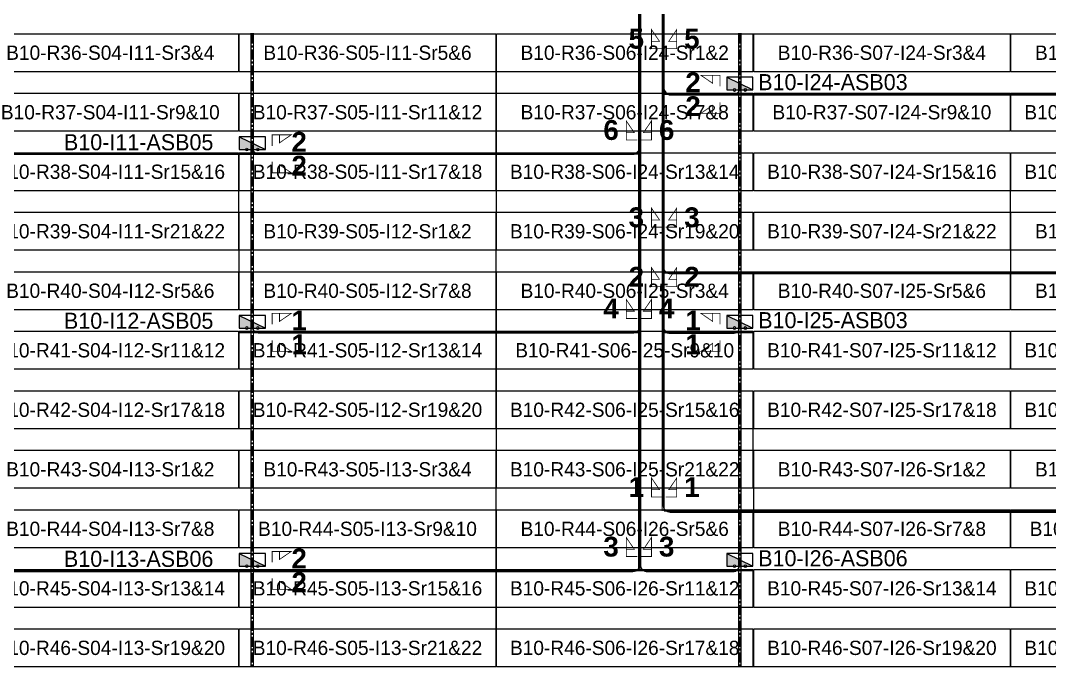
# Model space of a CAD drawing. Header units: metres. Extents: x 529385 to 529746, y 2675127 to 2675477.
# Drawn here: x 529486.7 to 529616.3, y 2675126.7 to 2675208.2 of the extents above; entities that cross this region are included whole.
import ezdxf
from ezdxf.enums import TextEntityAlignment as Align

# ---------------------------------------------------------------- set-up
doc = ezdxf.new("R2010")
doc.units = ezdxf.units.M
doc.linetypes.add('CENTER', pattern=[2, 1.25, -0.25, 0.25, -0.25])
doc.layers.add('Boundary-12.5 MW Block', color=6, linetype='Continuous', lineweight=9)
doc.layers.add('PILE', color=1, linetype='Continuous', lineweight=15)
for name, color, linetype in [('DC Trench BL-10', 40, 'Continuous'), ('E-Inverter Grouping', 2, 'Continuous'), ('Inverter Block-10', 7, 'Continuous'), ('LT Cable(AG) INV to LT Panel BL-10', 2, 'Continuous'), ('Messenger Wire Block-10 (Master Path)', 30, 'Continuous'), ('Messenger Wire Block-10 (MW Path)', 191, 'Continuous'), ('MMS Table Block-10', 8, 'Continuous'), ('Plan Line - DC BL-10', 40, 'Continuous'), ('Section Marking BL-10', 2, 'Continuous')]:
    doc.layers.add(name, color=color, linetype=linetype)
doc.styles.add('BoldTextStyle', font='arialbd.ttf')
doc.styles.get("Standard").update_dxf_attribs({"font": 'Adani Regular.ttf'})

# ---------------------------------------------------------------- blocks, each defined once
blk = doc.blocks.new('MMS Table (32.292 x 4.788)')
at = {"color": 0}
blk.add_lwpolyline([(0, -0.002), (0, 4.786), (32.292, 4.786), (32.292, -0.002)], close=True, dxfattribs=at)
at = {"color": 7}
blk.add_attdef('ID1', text='', height=1.8, dxfattribs=at).set_placement((16.146, 2.392), align=Align.MIDDLE_CENTER)
blk = doc.blocks.new('Inverter Block')
h = blk.add_hatch(color=0)
h.dxf.hatch_style = 1
h.paths.add_polyline_path([(-1.46, 2.27), (-1.46, 0.85), (1.46, 0.85)])
at = {"color": 0}
blk.add_lwpolyline([(1.46, 2.27), (-1.46, 2.27), (-1.46, 0.85), (1.46, 0.85)], close=True, dxfattribs=at)
blk.add_lwpolyline([(-1.46, 2.27), (1.46, 0.85)], dxfattribs=at)
at = {"layer": 'PILE'}
for centre in [(-0.61, 0.85), (0.61, 0.85)]:
    blk.add_circle(centre, 0.156, dxfattribs=at)
at = {"color": 7}
blk.add_attdef('ID', (-1.46, 3.01), '', height=1.8, dxfattribs=at)

msp = doc.modelspace()

# ---------------------------------------------------------------- linework, layer by layer
at = {"layer": 'Boundary-12.5 MW Block', "const_width": 0.05}
msp.add_lwpolyline([(529384.68, 2675214.08), (529389.58, 2675214.08), (529389.58, 2675476.58), (529745.79, 2675476.58), (529745.79, 2675216.79), (529740.89, 2675216.79), (529740.89, 2675134.29), (529643.72, 2675134.29), (529643.72, 2675126.79), (529384.68, 2675126.79)], close=True, dxfattribs=at)
at = {"layer": 'DC Trench BL-10', "color": 40, "const_width": 0.15}
for points in [[(529516.04, 2675206.58), (529515.73, 2675206.58), (529515.73, 2675126.79), (529516.04, 2675126.79)], [(529577.44, 2675206.58), (529577.14, 2675206.58), (529577.14, 2675126.79), (529577.44, 2675126.79)]]:
    msp.add_lwpolyline(points, close=True, dxfattribs=at)
at = {"layer": 'E-Inverter Grouping'}
for points in [[(529449.46, 2675179.29), (529449.46, 2675206.58), (529546.54, 2675206.58), (529546.54, 2675186.79), (529514.15, 2675186.79), (529514.15, 2675179.29)], [(529643.72, 2675206.58), (529643.72, 2675186.79), (529611.32, 2675186.79), (529611.32, 2675179.29), (529546.64, 2675179.29), (529546.64, 2675206.58)], [(529514.25, 2675176.58), (529514.25, 2675184.08), (529546.54, 2675184.08), (529546.54, 2675156.79), (529481.76, 2675156.79), (529481.76, 2675149.29), (529449.46, 2675149.29), (529449.46, 2675176.58)], [(529611.42, 2675176.58), (529611.42, 2675184.08), (529643.72, 2675184.08), (529643.72, 2675156.79), (529578.93, 2675156.79), (529578.93, 2675149.29), (529546.64, 2675149.29), (529546.64, 2675176.58)], [(529546.54, 2675126.79), (529449.46, 2675126.79), (529449.46, 2675146.58), (529481.86, 2675146.58), (529481.86, 2675154.08), (529546.54, 2675154.08)], [(529643.72, 2675126.79), (529546.64, 2675126.79), (529546.64, 2675146.58), (529579.03, 2675146.58), (529579.03, 2675154.08), (529643.72, 2675154.08)]]:
    msp.add_lwpolyline(points, close=True, dxfattribs=at)
at = {"layer": 'LT Cable(AG) INV to LT Panel BL-10'}
for points in [[(529577.68, 2675309.13), (529574.22, 2675309.13, -0.120349), (529573.81, 2675309.23), (529572.55, 2675309.89, 0.120349), (529572.13, 2675309.99), (529565.77, 2675309.99, 0.414214), (529564.87, 2675309.09), (529564.87, 2675290.78, -0.039521), (529564.86, 2675290.64), (529564.67, 2675289.42, 0.039521), (529564.66, 2675289.28), (529564.66, 2675192.25, -0.414214), (529563.76, 2675191.35), (529419.61, 2675191.35, -0.414214), (529418.71, 2675192.25), (529418.71, 2675192.69)], [(529575.61, 2675309.05), (529574.22, 2675309.05, -0.120349), (529573.81, 2675309.16), (529572.55, 2675309.81, 0.120349), (529572.13, 2675309.91), (529565.85, 2675309.91, 0.414214), (529564.95, 2675309.01), (529564.95, 2675290.78, -0.039521), (529564.94, 2675290.63), (529564.74, 2675289.41, 0.039521), (529564.73, 2675289.27), (529564.73, 2675139.67, -0.414214), (529563.83, 2675138.77), (529419.61, 2675138.77, -0.414214), (529418.71, 2675139.67), (529418.71, 2675140.19)], [(529577.68, 2675309.15), (529574.22, 2675309.15, -0.120349), (529573.81, 2675309.26), (529572.55, 2675309.91, 0.120349), (529572.13, 2675310.01), (529565.75, 2675310.01, 0.414214), (529564.85, 2675309.11), (529564.85, 2675290.78, -0.039521), (529564.84, 2675290.64), (529564.64, 2675289.42, 0.039521), (529564.63, 2675289.28), (529564.63, 2675192.27, -0.414214), (529563.73, 2675191.37), (529516.79, 2675191.37, -0.414214), (529515.89, 2675192.27), (529515.89, 2675192.69)], [(529577.68, 2675309.1), (529574.22, 2675309.1, -0.120349), (529573.81, 2675309.21), (529572.55, 2675309.86, 0.120349), (529572.13, 2675309.96), (529565.8, 2675309.96, 0.414214), (529564.9, 2675309.06), (529564.9, 2675290.78, -0.039521), (529564.89, 2675290.64), (529564.69, 2675289.42, 0.039521), (529564.68, 2675289.27), (529564.68, 2675169.72, -0.414214), (529563.78, 2675168.82), (529516.79, 2675168.82, -0.414214), (529515.89, 2675169.72), (529515.89, 2675170.19)], [(529575.61, 2675309.08), (529574.22, 2675309.08, -0.120349), (529573.81, 2675309.18), (529572.55, 2675309.84, 0.120349), (529572.13, 2675309.94), (529565.82, 2675309.94, 0.414214), (529564.92, 2675309.04), (529564.92, 2675290.78, -0.039521), (529564.91, 2675290.64), (529564.72, 2675289.41, 0.039521), (529564.71, 2675289.27), (529564.71, 2675139.7, -0.414214), (529563.81, 2675138.8), (529516.79, 2675138.8, -0.414214), (529515.89, 2675139.7), (529515.89, 2675140.19)], [(529575.61, 2675309.03), (529574.22, 2675309.03, -0.120349), (529573.81, 2675309.13), (529572.55, 2675309.79, 0.120349), (529572.13, 2675309.89), (529565.85, 2675309.89, 0.414214), (529564.97, 2675309.01), (529564.97, 2675290.78, -0.039521), (529564.96, 2675290.63), (529564.77, 2675289.41, 0.039521), (529564.76, 2675289.27), (529564.76, 2675139.69, 0.414214), (529565.66, 2675138.79), (529576.38, 2675138.79, 0.414214), (529577.28, 2675139.69), (529577.28, 2675140.34)], [(529575.61, 2675309), (529574.2, 2675309, 0.105727), (529573.83, 2675308.93), (529572.59, 2675308.37, -0.105727), (529572.22, 2675308.29), (529568.4, 2675308.29, 0.414214), (529567.5, 2675307.39), (529567.5, 2675290.72, 0.020586), (529567.5, 2675290.64), (529567.6, 2675289.39, -0.020586), (529567.61, 2675289.31), (529567.61, 2675147.2, 0.414214), (529568.51, 2675146.3), (529673.57, 2675146.3, 0.414214), (529674.47, 2675147.2), (529674.47, 2675147.69)]]:
    msp.add_lwpolyline(points, format="xyb", dxfattribs=at)
at = {"layer": 'LT Cable(AG) INV to LT Panel BL-10', "color": 5}
for points in [[(529574.59, 2675308.67), (529574.29, 2675308.67, 0.056429), (529574.09, 2675308.65), (529572.51, 2675308.29, -0.056429), (529572.31, 2675308.26), (529568.42, 2675308.26, 0.414214), (529567.52, 2675307.36), (529567.52, 2675290.72, 0.020586), (529567.53, 2675290.65), (529567.63, 2675289.39, -0.020586), (529567.63, 2675289.31), (529567.63, 2675169.72, 0.414214), (529568.53, 2675168.82), (529576.39, 2675168.82, 0.414214), (529577.29, 2675169.72), (529577.29, 2675170.19)], [(529574.59, 2675308.65), (529574.29, 2675308.65, 0.056429), (529574.09, 2675308.62), (529572.51, 2675308.26, -0.056429), (529572.31, 2675308.24), (529568.45, 2675308.24, 0.414214), (529567.55, 2675307.34), (529567.55, 2675290.72, 0.020586), (529567.55, 2675290.65), (529567.65, 2675289.39, -0.020586), (529567.66, 2675289.31), (529567.66, 2675177.25, 0.414214), (529568.56, 2675176.35), (529673.57, 2675176.35, 0.414214), (529674.47, 2675177.25), (529674.47, 2675177.69)], [(529574.59, 2675308.62), (529574.29, 2675308.62, 0.056429), (529574.09, 2675308.6), (529572.51, 2675308.24, -0.056429), (529572.31, 2675308.21), (529568.47, 2675308.21, 0.414214), (529567.57, 2675307.31), (529567.57, 2675290.72, 0.020586), (529567.58, 2675290.65), (529567.68, 2675289.39, -0.020586), (529567.68, 2675289.31), (529567.68, 2675199.77, 0.414214), (529568.58, 2675198.87), (529673.57, 2675198.87, 0.414214), (529674.47, 2675199.77), (529674.47, 2675200.19)], [(529574.59, 2675308.6), (529574.29, 2675308.6, 0.056429), (529574.09, 2675308.57), (529572.51, 2675308.21, -0.056429), (529572.31, 2675308.19), (529568.5, 2675308.19, 0.414214), (529567.6, 2675307.29), (529567.6, 2675290.72, 0.020586), (529567.6, 2675290.65), (529567.7, 2675289.39, -0.020586), (529567.71, 2675289.32), (529567.71, 2675199.8, 0.414214), (529568.61, 2675198.9), (529576.39, 2675198.9, 0.414214), (529577.29, 2675199.8), (529577.29, 2675200.19)]]:
    msp.add_lwpolyline(points, format="xyb", dxfattribs=at)
at = {"layer": 'Messenger Wire Block-10 (Master Path)'}
for points in [[(529564.57, 2675138.94), (529564.57, 2675289.35)], [(529567.75, 2675146.44), (529567.75, 2675289.35)], [(529567.75, 2675198.94), (529676.11, 2675198.94)], [(529417.07, 2675191.44), (529564.57, 2675191.44)], [(529567.75, 2675176.44), (529676.11, 2675176.44)], [(529514.25, 2675168.94), (529564.57, 2675168.94)], [(529567.75, 2675168.94), (529578.93, 2675168.94)], [(529567.75, 2675146.44), (529676.11, 2675146.44)], [(529417.07, 2675138.94), (529564.85, 2675138.94)], [(529564.78, 2675138.94), (529578.93, 2675138.94)]]:
    msp.add_lwpolyline(points, dxfattribs=at)
at = {"layer": 'Messenger Wire Block-10 (MW Path)', "const_width": 0.1}
for points in [[(529564.82, 2675138.94), (529564.82, 2675289.35)], [(529567.5, 2675146.44), (529567.5, 2675289.35)], [(529567.75, 2675198.94), (529676.11, 2675198.94)], [(529417.07, 2675191.44), (529564.57, 2675191.44)], [(529567.75, 2675176.44), (529676.11, 2675176.44)], [(529514.25, 2675168.94), (529564.57, 2675168.94)], [(529567.75, 2675168.94), (529578.93, 2675168.94)], [(529567.75, 2675146.44), (529676.11, 2675146.44)], [(529417.07, 2675138.94), (529564.85, 2675138.94)], [(529564.78, 2675138.94), (529578.93, 2675138.94)]]:
    msp.add_lwpolyline(points, dxfattribs=at)
at = {"layer": 'Plan Line - DC BL-10', "color": 6, "linetype": 'CENTER'}
for points in [[(529515.89, 2675206.58), (529515.89, 2675126.79)], [(529577.29, 2675206.58), (529577.29, 2675126.79)]]:
    msp.add_lwpolyline(points, dxfattribs=at)
at = {"layer": 'Section Marking BL-10', "color": 94, "lineweight": 35, "true_color": 0x00a500, "const_width": 0.1}
for points in [[(529567.55, 2675204.69), (529566.16, 2675204.69), (529566.16, 2675207.09), (529567.17, 2675205.61), (529566.16, 2675205.61)], [(529567.95, 2675204.69), (529569.34, 2675204.69), (529569.34, 2675207.09), (529568.33, 2675205.61), (529569.34, 2675205.61)], [(529574.79, 2675199.94), (529574.79, 2675201.33), (529572.39, 2675201.33), (529573.87, 2675200.32), (529573.87, 2675201.33)], [(529574.79, 2675197.94), (529574.79, 2675196.55), (529572.39, 2675196.55), (529573.87, 2675197.56), (529573.87, 2675196.55)], [(529564.37, 2675193.19), (529562.98, 2675193.19), (529562.98, 2675195.59), (529563.99, 2675194.11), (529562.98, 2675194.11)], [(529564.77, 2675193.19), (529566.16, 2675193.19), (529566.16, 2675195.59), (529565.15, 2675194.11), (529566.16, 2675194.11)], [(529518.39, 2675192.44), (529518.39, 2675193.83), (529520.79, 2675193.83), (529519.31, 2675192.82), (529519.31, 2675193.83)], [(529518.39, 2675190.44), (529518.39, 2675189.05), (529520.79, 2675189.05), (529519.31, 2675190.06), (529519.31, 2675189.05)], [(529567.55, 2675182.19), (529566.16, 2675182.19), (529566.16, 2675184.59), (529567.17, 2675183.11), (529566.16, 2675183.11)], [(529567.95, 2675182.19), (529569.34, 2675182.19), (529569.34, 2675184.59), (529568.33, 2675183.11), (529569.34, 2675183.11)], [(529567.55, 2675174.69), (529566.16, 2675174.69), (529566.16, 2675177.09), (529567.17, 2675175.61), (529566.16, 2675175.61)], [(529567.95, 2675174.69), (529569.34, 2675174.69), (529569.34, 2675177.09), (529568.33, 2675175.61), (529569.34, 2675175.61)], [(529564.37, 2675170.69), (529562.98, 2675170.69), (529562.98, 2675173.09), (529563.99, 2675171.61), (529562.98, 2675171.61)], [(529564.77, 2675170.69), (529566.16, 2675170.69), (529566.16, 2675173.09), (529565.15, 2675171.61), (529566.16, 2675171.61)], [(529518.39, 2675169.94), (529518.39, 2675171.33), (529520.79, 2675171.33), (529519.31, 2675170.32), (529519.31, 2675171.33)], [(529574.79, 2675169.94), (529574.79, 2675171.33), (529572.39, 2675171.33), (529573.87, 2675170.32), (529573.87, 2675171.33)], [(529518.39, 2675167.94), (529518.39, 2675166.55), (529520.79, 2675166.55), (529519.31, 2675167.56), (529519.31, 2675166.55)], [(529574.79, 2675167.94), (529574.79, 2675166.55), (529572.39, 2675166.55), (529573.87, 2675167.56), (529573.87, 2675166.55)], [(529567.55, 2675148.19), (529566.16, 2675148.19), (529566.16, 2675150.59), (529567.17, 2675149.11), (529566.16, 2675149.11)], [(529567.95, 2675148.19), (529569.34, 2675148.19), (529569.34, 2675150.59), (529568.33, 2675149.11), (529569.34, 2675149.11)], [(529564.37, 2675140.69), (529562.98, 2675140.69), (529562.98, 2675143.09), (529563.99, 2675141.61), (529562.98, 2675141.61)], [(529564.77, 2675140.69), (529566.16, 2675140.69), (529566.16, 2675143.09), (529565.15, 2675141.61), (529566.16, 2675141.61)], [(529518.39, 2675139.94), (529518.39, 2675141.33), (529520.79, 2675141.33), (529519.31, 2675140.32), (529519.31, 2675141.33)], [(529518.39, 2675137.94), (529518.39, 2675136.55), (529520.79, 2675136.55), (529519.31, 2675137.56), (529519.31, 2675136.55)]]:
    msp.add_lwpolyline(points, dxfattribs=at)

# ---------------------------------------------------------------- block references
at = {"layer": 'Inverter Block-10'}
ref = msp.add_blockref('Inverter Block', (529577.29, 2675198.53), dxfattribs=dict(at, xscale=1.124999999976148, yscale=1.124999999976148, zscale=1.124999999976148))
ref.add_attrib('ID', 'B10-I24-ASB03', (529579.6, 2675199.46), dxfattribs={"layer": '0', "color": 7, "height": 2.025})
ref = msp.add_blockref('Inverter Block', (529515.89, 2675191.03), dxfattribs=dict(at, xscale=1.124999999976148, yscale=1.124999999976148, zscale=1.124999999976148))
ref.add_attrib('ID', 'B10-I11-ASB05', (529492.17, 2675191.89), dxfattribs={"layer": '0', "color": 7, "height": 2.025})
ref = msp.add_blockref('Inverter Block', (529515.89, 2675168.53), dxfattribs=dict(at, xscale=1.124999999976148, yscale=1.124999999976148, zscale=1.124999999976148))
ref.add_attrib('ID', 'B10-I12-ASB05', (529492.17, 2675169.39), dxfattribs={"layer": '0', "color": 7, "height": 2.025})
ref = msp.add_blockref('Inverter Block', (529577.29, 2675168.53), dxfattribs=dict(at, xscale=1.124999999976148, yscale=1.124999999976148, zscale=1.124999999976148))
ref.add_attrib('ID', 'B10-I25-ASB03', (529579.6, 2675169.46), dxfattribs={"layer": '0', "color": 7, "height": 2.025})
ref = msp.add_blockref('Inverter Block', (529515.89, 2675138.53), dxfattribs=dict(at, xscale=1.124999999976148, yscale=1.124999999976148, zscale=1.124999999976148))
ref.add_attrib('ID', 'B10-I13-ASB06', (529492.17, 2675139.39), dxfattribs={"layer": '0', "color": 7, "height": 2.025})
ref = msp.add_blockref('Inverter Block', (529577.29, 2675138.53), dxfattribs=dict(at, xscale=1.124999999976148, yscale=1.124999999976148, zscale=1.124999999976148))
ref.add_attrib('ID', 'B10-I26-ASB06', (529579.6, 2675139.46), dxfattribs={"layer": '0', "color": 7, "height": 2.025})
at = {"layer": 'MMS Table Block-10'}
for p, values in [((529481.86, 2675201.79), {'ID1': 'B10-R36-S04-I11-Sr3&4'}), ((529514.25, 2675201.79), {'ID1': 'B10-R36-S05-I11-Sr5&6'}), ((529546.64, 2675201.79), {'ID1': 'B10-R36-S06-I24-Sr1&2'}), ((529579.03, 2675201.79), {'ID1': 'B10-R36-S07-I24-Sr3&4'}), ((529611.42, 2675201.79), {'ID1': 'B10-R36-S08-I24-Sr5&6'}), ((529481.86, 2675194.29), {'ID1': 'B10-R37-S04-I11-Sr9&10'}), ((529514.25, 2675194.29), {'ID1': 'B10-R37-S05-I11-Sr11&12'}), ((529546.64, 2675194.29), {'ID1': 'B10-R37-S06-I24-Sr7&8'}), ((529579.03, 2675194.29), {'ID1': 'B10-R37-S07-I24-Sr9&10'}), ((529611.42, 2675194.29), {'ID1': 'B10-R37-S08-I24-Sr11&12'}), ((529481.86, 2675186.79), {'ID1': 'B10-R38-S04-I11-Sr15&16'}), ((529514.25, 2675186.79), {'ID1': 'B10-R38-S05-I11-Sr17&18'}), ((529546.64, 2675186.79), {'ID1': 'B10-R38-S06-I24-Sr13&14'}), ((529579.03, 2675186.79), {'ID1': 'B10-R38-S07-I24-Sr15&16'}), ((529611.42, 2675186.79), {'ID1': 'B10-R38-S08-I24-Sr17&18'}), ((529481.86, 2675179.29), {'ID1': 'B10-R39-S04-I11-Sr21&22'}), ((529514.25, 2675179.29), {'ID1': 'B10-R39-S05-I12-Sr1&2'}), ((529546.64, 2675179.29), {'ID1': 'B10-R39-S06-I24-Sr19&20'}), ((529579.03, 2675179.29), {'ID1': 'B10-R39-S07-I24-Sr21&22'}), ((529611.42, 2675179.29), {'ID1': 'B10-R39-S08-I25-Sr1&2'}), ((529481.86, 2675171.79), {'ID1': 'B10-R40-S04-I12-Sr5&6'}), ((529514.25, 2675171.79), {'ID1': 'B10-R40-S05-I12-Sr7&8'}), ((529546.64, 2675171.79), {'ID1': 'B10-R40-S06-I25-Sr3&4'}), ((529579.03, 2675171.79), {'ID1': 'B10-R40-S07-I25-Sr5&6'}), ((529611.42, 2675171.79), {'ID1': 'B10-R40-S08-I25-Sr7&8'}), ((529481.86, 2675164.29), {'ID1': 'B10-R41-S04-I12-Sr11&12'}), ((529514.25, 2675164.29), {'ID1': 'B10-R41-S05-I12-Sr13&14'}), ((529546.64, 2675164.29), {'ID1': 'B10-R41-S06-I25-Sr9&10'}), ((529579.03, 2675164.29), {'ID1': 'B10-R41-S07-I25-Sr11&12'}), ((529611.42, 2675164.29), {'ID1': 'B10-R41-S08-I25-Sr13&14'}), ((529481.86, 2675156.79), {'ID1': 'B10-R42-S04-I12-Sr17&18'}), ((529514.25, 2675156.79), {'ID1': 'B10-R42-S05-I12-Sr19&20'}), ((529546.64, 2675156.79), {'ID1': 'B10-R42-S06-I25-Sr15&16'}), ((529579.03, 2675156.79), {'ID1': 'B10-R42-S07-I25-Sr17&18'}), ((529611.42, 2675156.79), {'ID1': 'B10-R42-S08-I25-Sr19&20'}), ((529481.86, 2675149.29), {'ID1': 'B10-R43-S04-I13-Sr1&2'}), ((529514.25, 2675149.29), {'ID1': 'B10-R43-S05-I13-Sr3&4'}), ((529546.64, 2675149.29), {'ID1': 'B10-R43-S06-I25-Sr21&22'}), ((529579.03, 2675149.29), {'ID1': 'B10-R43-S07-I26-Sr1&2'}), ((529611.42, 2675149.29), {'ID1': 'B10-R43-S08-I26-Sr3&4'}), ((529481.86, 2675141.79), {'ID1': 'B10-R44-S04-I13-Sr7&8'}), ((529514.25, 2675141.79), {'ID1': 'B10-R44-S05-I13-Sr9&10'}), ((529546.64, 2675141.79), {'ID1': 'B10-R44-S06-I26-Sr5&6'}), ((529579.03, 2675141.79), {'ID1': 'B10-R44-S07-I26-Sr7&8'}), ((529611.42, 2675141.79), {'ID1': 'B10-R44-S08-I26-Sr9&10'}), ((529481.86, 2675134.29), {'ID1': 'B10-R45-S04-I13-Sr13&14'}), ((529514.25, 2675134.29), {'ID1': 'B10-R45-S05-I13-Sr15&16'}), ((529546.64, 2675134.29), {'ID1': 'B10-R45-S06-I26-Sr11&12'}), ((529579.03, 2675134.29), {'ID1': 'B10-R45-S07-I26-Sr13&14'}), ((529611.42, 2675134.29), {'ID1': 'B10-R45-S08-I26-Sr15&16'}), ((529481.86, 2675126.79), {'ID1': 'B10-R46-S04-I13-Sr19&20'}), ((529514.25, 2675126.79), {'ID1': 'B10-R46-S05-I13-Sr21&22'}), ((529546.64, 2675126.79), {'ID1': 'B10-R46-S06-I26-Sr17&18'}), ((529579.03, 2675126.79), {'ID1': 'B10-R46-S07-I26-Sr19&20'}), ((529611.42, 2675126.79), {'ID1': 'B10-R46-S08-I26-Sr21&22'})]:
    msp.add_blockref('MMS Table (32.292 x 4.788)', p, dxfattribs=at).add_auto_attribs(values)

# ---------------------------------------------------------------- texts
at = {"layer": 'Section Marking BL-10', "color": 94, "true_color": 0x00a500, "style": 'BoldTextStyle'}
for s, p in [('5', (529564.25, 2675205.94)), ('5', (529571.25, 2675205.94)), ('2', (529571.39, 2675200.44)), ('2', (529571.39, 2675197.44)), ('6', (529561.07, 2675194.44)), ('6', (529568.07, 2675194.44)), ('2', (529521.79, 2675192.94)), ('2', (529521.79, 2675189.94)), ('3', (529564.25, 2675183.44)), ('3', (529571.25, 2675183.44)), ('2', (529564.25, 2675175.94)), ('2', (529571.25, 2675175.94)), ('4', (529561.07, 2675171.94)), ('4', (529568.07, 2675171.94)), ('1', (529521.79, 2675170.44)), ('1', (529571.39, 2675170.44)), ('1', (529521.79, 2675167.44)), ('1', (529571.39, 2675167.44)), ('1', (529564.25, 2675149.44)), ('1', (529571.25, 2675149.44)), ('3', (529561.07, 2675141.94)), ('3', (529568.07, 2675141.94)), ('2', (529521.79, 2675140.44)), ('2', (529521.79, 2675137.44))]:
    msp.add_text(s, height=2.5, dxfattribs=at).set_placement(p, align=Align.MIDDLE_CENTER)

doc.saveas('drawing.dxf')
